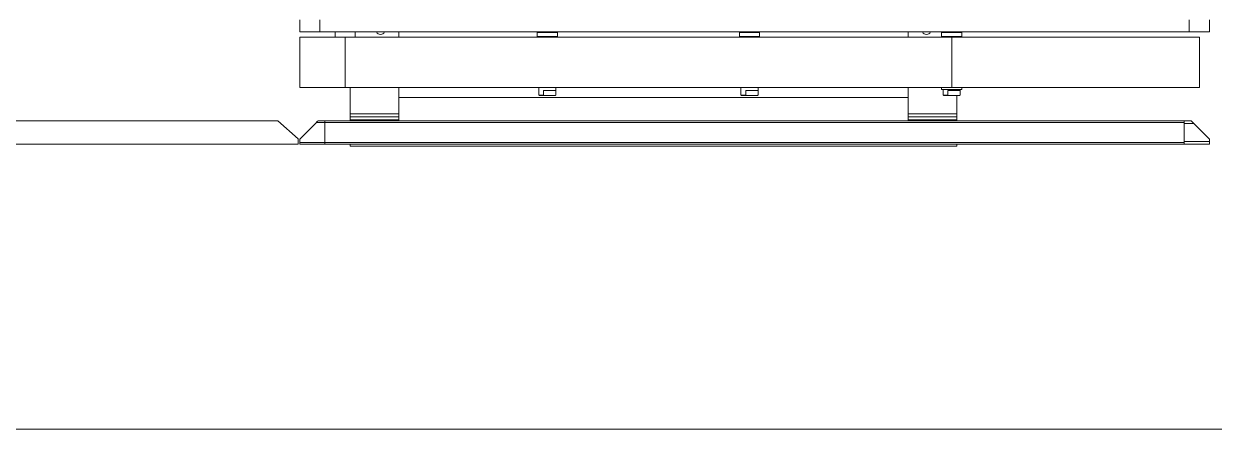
# Model space of a CAD drawing. Header units: millimetres. Extents: x -7602 to 9818, y -387 to 3388.
# Drawn here: x 2206 to 3384, y -387 to 15 of the extents above; entities that cross this region are included whole.
import ezdxf

# ---------------------------------------------------------------- set-up
doc = ezdxf.new("R2010")
doc.units = ezdxf.units.MM
doc.layers.add('07标注', color=3, linetype='Continuous', lineweight=18)
doc.layers.add('2', color=5, linetype='Continuous', lineweight=18)

# ---------------------------------------------------------------- blocks, each defined once
blk = doc.blocks.new('rthryth')
at = {"color": 7, "linetype": 'Continuous', "lineweight": 15}
for p, q in [((41793.2, 46793.9, -909), (41781.2, 46793.9, -909)), ((41793.2, 46773.9, -909), (41793.2, 46793.9, -909)), ((41798.2, 46793.9, -909), (41848.2, 46793.9, -909)), ((41798.2, 46793.9, -909), (41798.2, 46748.9, -909)), ((41848.2, 46793.9, -909), (41848.2, 46748.9, -909)), ((41882.7, 46777.4, -909), (41899.2, 46793.9, -909)), ((41902.7, 46793.9, -909), (41899.2, 46793.9, -909)), ((41904.2, 46793.9, -909), (41902.7, 46793.9, -909)), ((41902.7, 46768.9, -909), (41902.7, 46793.9, -909)), ((41904.2, 46768.9, -909), (41904.2, 46793.9, -909)), ((41881.2, 46768.9, -909), (41881.2, 46775.9, -909)), ((41882.7, 46768.9, -909), (41882.7, 46777.4, -909)), ((41781.2, 46773.9, -909), (41793.2, 46773.9, -909)), ((41793.2, 45913.9, -909), (41793.2, 46773.9, -909)), ((41882.7, 46768.9, -909), (41881.2, 46768.9, -909)), ((41881.2, 46768.9, -909), (41882.7, 46768.9, -909)), ((41881.2, 46768.9, -909), (41881.2, 45918.9, -909)), ((41902.7, 46768.9, -909), (41882.7, 46768.9, -909)), ((41882.7, 46768.9, -909), (41882.7, 45918.9, -909)), ((41904.2, 46768.9, -909), (41902.7, 46768.9, -909)), ((41902.7, 46768.9, -909), (41902.7, 45918.9, -909)), ((41902.7, 46768.9, -909), (41904.2, 46768.9, -909)), ((41904.2, 46768.9, -909), (41904.2, 45918.9, -909)), ((41793.2, 46758.9, -909), (41798.2, 46758.9, -909)), ((41798.2, 46748.9, -909), (41848.2, 46748.9, -909)), ((41798.2, 46748.9, -909), (41798.2, 46148.9, -909)), ((41848.2, 46748.9, -909), (41848.2, 46148.9, -909)), ((41874.2, 46743.9, -909), (41848.2, 46743.9, -909)), ((41874.2, 46695.9, -909), (41874.2, 46743.9, -909)), ((41877.2, 46743.9, -909), (41874.2, 46743.9, -909)), ((41877.2, 46695.9, -909), (41877.2, 46743.9, -909)), ((41880.2, 46743.9, -909), (41877.2, 46743.9, -909)), ((41880.2, 46695.9, -909), (41880.2, 46743.9, -909)), ((41881.2, 46743.9, -909), (41880.2, 46743.9, -909)), ((41906.2, 46743.9, -909), (41904.2, 46743.9, -909)), ((41906.2, 46143.9, -909), (41906.2, 46743.9, -909)), ((41798.2, 46738.9, -909), (41793.2, 46738.9, -909)), ((41798.2, 46695.9, -909), (41793.2, 46695.9, -909)), ((41874.2, 46695.9, -909), (41848.2, 46695.9, -909)), ((41858.2, 46191.9, -909), (41858.2, 46695.9, -909)), ((41877.2, 46695.9, -909), (41874.2, 46695.9, -909)), ((41880.2, 46695.9, -909), (41877.2, 46695.9, -909)), ((41881.2, 46695.9, -909), (41880.2, 46695.9, -909)), ((41793.2, 46558.4, -909), (41793.7, 46558.9, -909)), ((41793.7, 46558.9, -909), (41797.7, 46558.9, -909)), ((41793.7, 46538.9, -909), (41793.7, 46558.9, -909)), ((41797.7, 46558.9, -909), (41798.2, 46558.4, -909)), ((41797.7, 46558.9, -909), (41797.7, 46543, -909)), ((41848.2, 46557, -909), (41848.3, 46557, -909)), ((41848.3, 46557.4, -909), (41851.2, 46557.4, -909)), ((41848.3, 46557.4, -909), (41848.3, 46543.9, -909)), ((41851.2, 46557.4, -909), (41855.7, 46557.4, -909)), ((41851.2, 46557.4, -909), (41851.2, 46557.4, -909)), ((41851.2, 46552.6, -909), (41851.2, 46540.4, -909)), ((41855.7, 46552.6, -909), (41851.2, 46552.6, -909)), ((41855.7, 46557.4, -909), (41855.7, 46552.6, -909)), ((41855.7, 46552.6, -909), (41856.2, 46552.2, -909)), ((41856.2, 46552.2, -909), (41856.2, 46556.9, -909)), ((41797.7, 46543, -909), (41797.7, 46538.9, -909)), ((41848.3, 46540.8, -909), (41848.2, 46540.8, -909)), ((41848.3, 46543.9, -909), (41848.3, 46540.4, -909)), ((41851.2, 46540.4, -909), (41848.3, 46540.4, -909)), ((41851.2, 46540.5, -909), (41855.7, 46540.5, -909)), ((41856.2, 46552.2, -909), (41856.2, 46541, -909)), ((41793.7, 46538.9, -909), (41793.2, 46539.4, -909)), ((41797.7, 46538.9, -909), (41793.7, 46538.9, -909)), ((41798.2, 46539.4, -909), (41797.7, 46538.9, -909)), ((41793.2, 46358.4, -909), (41793.7, 46358.9, -909)), ((41793.7, 46358.9, -909), (41797.7, 46358.9, -909)), ((41793.7, 46338.9, -909), (41793.7, 46358.9, -909)), ((41797.7, 46358.9, -909), (41798.2, 46358.4, -909)), ((41797.7, 46358.9, -909), (41797.7, 46343, -909)), ((41848.2, 46357, -909), (41848.3, 46357, -909)), ((41848.3, 46357.4, -909), (41851.2, 46357.4, -909)), ((41848.3, 46357.4, -909), (41848.3, 46343.9, -909)), ((41851.2, 46357.4, -909), (41855.7, 46357.4, -909)), ((41851.2, 46357.4, -909), (41851.2, 46357.4, -909)), ((41851.2, 46352.6, -909), (41851.2, 46340.4, -909)), ((41855.7, 46352.6, -909), (41851.2, 46352.6, -909)), ((41855.7, 46357.4, -909), (41855.7, 46352.6, -909)), ((41855.7, 46352.6, -909), (41856.2, 46352.2, -909)), ((41856.2, 46352.2, -909), (41856.2, 46356.9, -909)), ((41856.2, 46352.2, -909), (41856.2, 46341, -909)), ((41797.7, 46343, -909), (41797.7, 46338.9, -909)), ((41848.3, 46340.8, -909), (41848.2, 46340.8, -909)), ((41848.3, 46343.9, -909), (41848.3, 46340.4, -909)), ((41851.2, 46340.4, -909), (41848.3, 46340.4, -909)), ((41851.2, 46340.5, -909), (41855.7, 46340.5, -909)), ((41793.7, 46338.9, -909), (41793.2, 46339.4, -909)), ((41797.7, 46338.9, -909), (41793.7, 46338.9, -909)), ((41798.2, 46339.4, -909), (41797.7, 46338.9, -909)), ((41798.2, 46191.9, -909), (41793.2, 46191.9, -909)), ((41874.2, 46191.9, -909), (41848.2, 46191.9, -909)), ((41874.2, 46191.9, -909), (41874.2, 46143.9, -909)), ((41877.2, 46191.9, -909), (41874.2, 46191.9, -909)), ((41877.2, 46191.9, -909), (41877.2, 46143.9, -909)), ((41880.2, 46191.9, -909), (41877.2, 46191.9, -909)), ((41880.2, 46191.9, -909), (41880.2, 46143.9, -909)), ((41881.2, 46191.9, -909), (41880.2, 46191.9, -909)), ((41793.2, 46158.4, -909), (41793.7, 46158.9, -909)), ((41793.7, 46158.9, -909), (41797.7, 46158.9, -909)), ((41793.7, 46138.9, -909), (41793.7, 46158.9, -909)), ((41797.7, 46158.9, -909), (41798.2, 46158.4, -909)), ((41797.7, 46158.9, -909), (41797.7, 46143, -909)), ((41848.2, 46158.9, -909), (41850.2, 46158.9, -909)), ((41850.2, 46158.9, -909), (41850.2, 46138.9, -909)), ((41850.2, 46157.4, -909), (41851.2, 46157.4, -909)), ((41851.2, 46157.4, -909), (41855.7, 46157.4, -909)), ((41851.2, 46157.4, -909), (41851.2, 46157.4, -909)), ((41851.2, 46152.6, -909), (41851.2, 46140.4, -909)), ((41855.7, 46152.6, -909), (41851.2, 46152.6, -909)), ((41855.7, 46157.4, -909), (41855.7, 46152.6, -909)), ((41855.7, 46152.6, -909), (41856.2, 46152.2, -909)), ((41856.2, 46152.2, -909), (41856.2, 46156.9, -909)), ((41856.2, 46152.2, -909), (41856.2, 46141, -909)), ((41797.7, 46143, -909), (41797.7, 46138.9, -909)), ((41798.2, 46148.9, -909), (41848.2, 46148.9, -909)), ((41798.2, 46148.9, -909), (41798.2, 45903.9, -909)), ((41848.2, 46148.9, -909), (41848.2, 45903.9, -909)), ((41851.2, 46140.4, -909), (41850.2, 46140.4, -909)), ((41851.2, 46140.5, -909), (41855.7, 46140.5, -909)), ((41874.2, 46143.9, -909), (41856.2, 46143.9, -909)), ((41877.2, 46143.9, -909), (41874.2, 46143.9, -909)), ((41880.2, 46143.9, -909), (41877.2, 46143.9, -909)), ((41881.2, 46143.9, -909), (41880.2, 46143.9, -909)), ((41906.2, 46143.9, -909), (41904.2, 46143.9, -909)), ((41793.7, 46138.9, -909), (41793.2, 46139.4, -909)), ((41797.7, 46138.9, -909), (41793.7, 46138.9, -909)), ((41798.2, 46139.4, -909), (41797.7, 46138.9, -909)), ((41850.2, 46138.9, -909), (41848.2, 46138.9, -909)), ((41881.2, 45918.9, -909), (41881.2, 45911.9, -909)), ((41881.2, 45918.9, -909), (41882.7, 45918.9, -909)), ((41882.7, 45918.9, -909), (41902.7, 45918.9, -909)), ((41883.7, 45918.9, -909), (41883.7, 45909.4, -909)), ((41901.7, 45918.9, -909), (41901.7, 45893.9, -909)), ((41902.7, 45918.9, -909), (41904.2, 45918.9, -909)), ((41904.2, 45918.9, -909), (41904.2, 45893.9, -909)), ((41793.2, 45913.9, -909), (41781.2, 45913.9, -909)), ((41793.2, 45893.9, -909), (41793.2, 45913.9, -909)), ((41883.7, 45909.4, -909), (41899.2, 45893.9, -909)), ((41781.2, 45893.9, -909), (41793.2, 45893.9, -909)), ((41848.2, 45903.9, -909), (41798.2, 45903.9, -909)), ((41899.2, 45893.9, -909), (41901.7, 45893.9, -909)), ((41901.7, 45893.9, -909), (41904.2, 45893.9, -909))]:
    blk.add_line(p, q, dxfattribs=at)
for centre in [(41791.2, 46713.9, -909), (41791.2, 46173.9, -909)]:
    blk.add_arc(centre, 4.5, 296.3878, 63.6122, dxfattribs=at)
for points, knots in [([(41882.7, 46777.4, -909), (41882.6, 46777.4, -909), (41882.4, 46777.2, -909), (41882.1, 46776.9, -909), (41881.9, 46776.7, -909), (41881.7, 46776.4, -909), (41881.5, 46776.3, -909), (41881.4, 46776.1, -909), (41881.2, 46776, -909), (41881.2, 46776, -909), (41881.2, 46775.9, -909), (41881.2, 46775.9, -909)], [0, 0, 0, 0, 0.131349, 0.26271, 0.394134, 0.523246, 0.630102, 0.720922, 0.79954, 0.941331, 1, 1, 1, 1]), ([(41856.2, 46556.9, -909), (41856.2, 46556.9, -909), (41856, 46557.1, -909), (41855.8, 46557.2, -909), (41855.7, 46557.4, -909)], [0, 0, 0, 0, 0.010174, 1, 1, 1, 1]), ([(41856.2, 46541, -909), (41856.2, 46541, -909), (41856, 46540.8, -909), (41855.8, 46540.7, -909), (41855.7, 46540.5, -909)], [0, 0, 0, 0, 0.010174, 1, 1, 1, 1]), ([(41856.2, 46356.9, -909), (41856.2, 46356.9, -909), (41856, 46357.1, -909), (41855.8, 46357.2, -909), (41855.7, 46357.4, -909)], [0, 0, 0, 0, 0.010174, 1, 1, 1, 1]), ([(41856.2, 46341, -909), (41856.2, 46341, -909), (41856, 46340.8, -909), (41855.8, 46340.7, -909), (41855.7, 46340.5, -909)], [0, 0, 0, 0, 0.010174, 1, 1, 1, 1]), ([(41856.2, 46156.9, -909), (41856.2, 46156.9, -909), (41856, 46157.1, -909), (41855.8, 46157.2, -909), (41855.7, 46157.4, -909)], [0, 0, 0, 0, 0.0101563, 1, 1, 1, 1]), ([(41856.2, 46141, -909), (41856.2, 46141, -909), (41856, 46140.8, -909), (41855.8, 46140.7, -909), (41855.7, 46140.5, -909)], [0, 0, 0, 0, 0.01018, 1, 1, 1, 1]), ([(41881.2, 45911.9, -909), (41881.2, 45911.9, -909), (41881.2, 45911.9, -909), (41881.4, 45911.7, -909), (41881.8, 45911.3, -909), (41882.2, 45910.9, -909), (41882.6, 45910.5, -909), (41883.1, 45910, -909), (41883.4, 45909.7, -909), (41883.7, 45909.4, -909)], [0, 0, 0, 0, 0.139754, 0.278865, 0.375906, 0.57127, 0.688331, 0.805336, 1, 1, 1, 1])]:
    blk.add_open_spline(points, degree=3, knots=knots, dxfattribs=at)
blk = doc.blocks.new('erhryhtyj')
at = {"layer": '2', "color": 3, "linetype": 'Continuous', "lineweight": 0}
for p, q in [((23321.2, 97001.4, 984.2), (23321.2, 99001.4, 47.6)), ((23321.2, 99001.4, 47.6), (23326.2, 99001.4, 47.6)), ((23344.2, 98981.4, 47.6), (23326.2, 99001.4, 47.6)), ((23344.2, 97021.4, -240.3), (23344.2, 98981.4, 47.6))]:
    blk.add_line(p, q, dxfattribs=at)

msp = doc.modelspace()

# ---------------------------------------------------------------- linework, layer by layer
at = {"layer": '07标注'}
msp.add_lwpolyline([(1791.828, 2123.065), (3952.039, 2123.065), (3952.039, -386.571), (1791.828, -386.571)], close=True, dxfattribs=at)

# ---------------------------------------------------------------- block references
at = {"color": 0, "xscale": -1, "rotation": 90}
msp.add_blockref('rthryth', (49273.163, 41799.889, -800.614), dxfattribs=at)
at = {"color": 1, "xscale": -1, "rotation": 270}
msp.add_blockref('erhryhtyj', (-96523.796, -23425.446, -440.688), dxfattribs=at)

doc.saveas('drawing.dxf')
